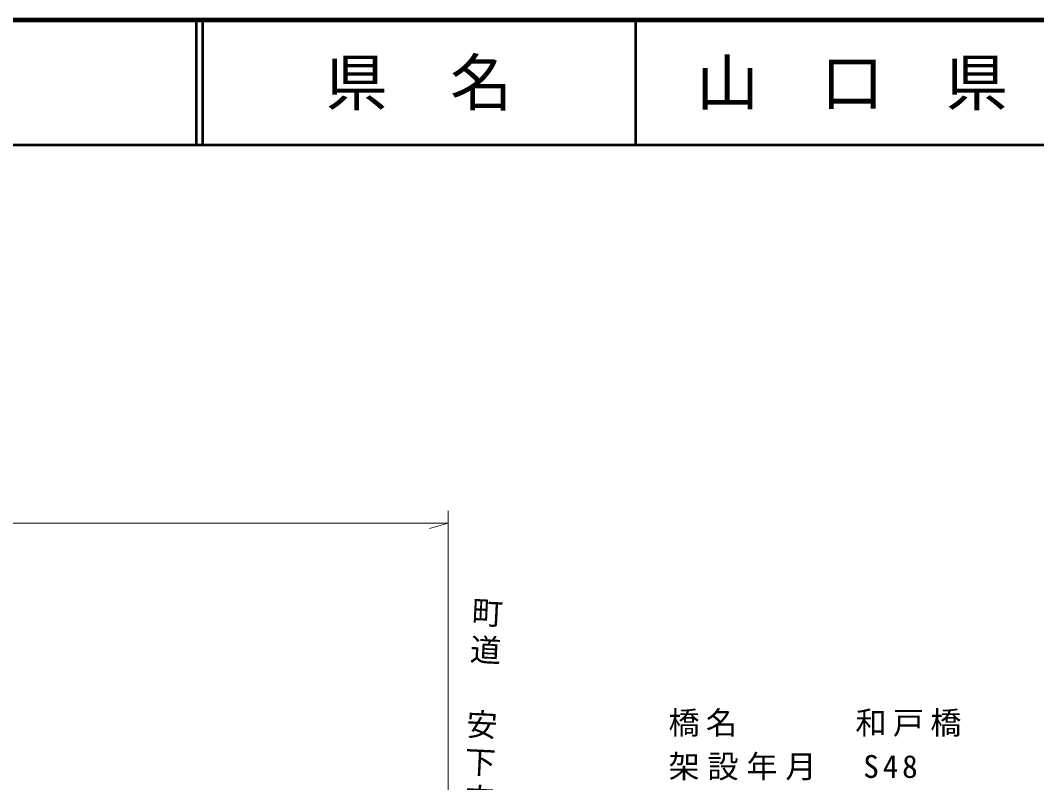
# Model space of a CAD drawing. Units: millimetres, scale not verified. Extents: x 40000 to 680000, y 20000 to 380000.
# Drawn here: x 283645 to 365183, y 318830 to 380000 of the extents above; entities that cross this region are included whole.
import ezdxf
from ezdxf.enums import TextEntityAlignment as Align

# ---------------------------------------------------------------- set-up
doc = ezdxf.new("R2010")
doc.units = ezdxf.units.MM
doc.header["$LTSCALE"] = 1000
doc.layers.add('M-BMK-HTXT', color=7, linetype='Continuous')
doc.layers.add('M-TTL-TXT', color=7, linetype='Continuous')
for name, color, linetype, lineweight in [('M-STR-HTXT', 7, 'Continuous', 13), ('M-TTL', 2, 'Continuous', 140), ('M-TTL-LINE', 7, 'Continuous', 50)]:
    doc.layers.add(name, color=color, linetype=linetype, lineweight=lineweight)
doc.styles.add('@ＭＳ ゴシック', font='')
doc.styles.add('ＭＳ ゴシック', font='')
doc.styles.get('@ＭＳ ゴシック').set_extended_font_data('@MS Gothic')
doc.styles.get('ＭＳ ゴシック').set_extended_font_data('MS Gothic')

msp = doc.modelspace()

# ---------------------------------------------------------------- linework, layer by layer
at = {"layer": 'M-STR-HTXT'}
for p, q in [((317979, 340640), (317979, 316521)), ((152754, 339640), (317979, 339640)), ((317979, 339640), (316479, 339220))]:
    msp.add_line(p, q, dxfattribs=at)
at = {"layer": 'M-TTL'}
msp.add_line((680000, 380000), (40000, 380000), dxfattribs=at)
at = {"layer": 'M-TTL-LINE'}
for p, q in [((297750, 380000), (297750, 370000)), ((298250, 380000), (298250, 370000)), ((333000, 380000), (333000, 370000)), ((40000, 370000), (680000, 370000))]:
    msp.add_line(p, q, dxfattribs=at)

# ---------------------------------------------------------------- texts
at = {"layer": 'M-BMK-HTXT', "insert": (320000, 333807), "char_height": 1833, "attachment_point": 7, "rotation": 267.233, "style": '@ＭＳ ゴシック'}
msp.add_mtext('\\T1.2;町道\u3000安下庄久賀線', dxfattribs=at)
at = {"layer": 'M-STR-HTXT', "char_height": 1833, "attachment_point": 7, "style": 'ＭＳ ゴシック'}
for s, insert in [('\\T1.2;橋名\u3000\u3000\u3000和戸橋', (335646, 322510)), ('\\T1.25;架設年月\u3000S48', (335646, 319010))]:
    msp.add_mtext(s, dxfattribs=dict(at, insert=insert))
at = {"layer": 'M-TTL-TXT', "style": 'ＭＳ ゴシック'}
for s, p in [('県\u3000名', (315625, 375000)), ('山\u3000口\u3000県', (350375, 375000))]:
    msp.add_text(s, height=3666, dxfattribs=at).set_placement(p, align=Align.MIDDLE_CENTER)

doc.saveas('drawing.dxf')
